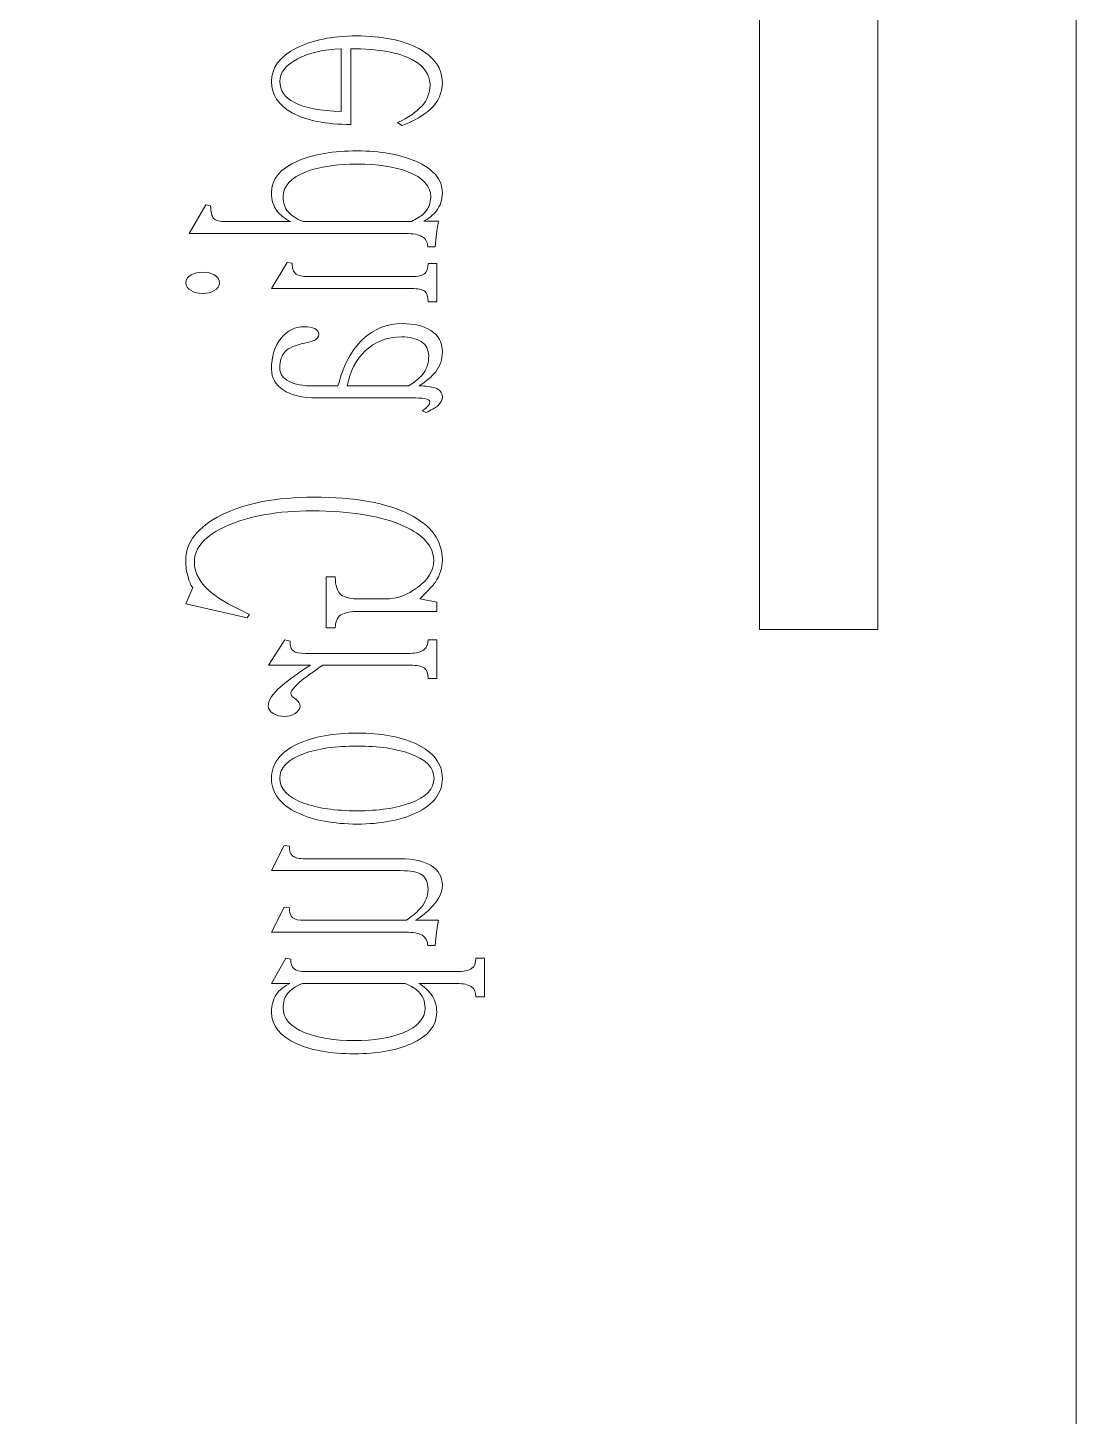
# Model space of a CAD drawing. Header units: millimetres. Extents: x -2181 to -135, y -809 to 517.
# Drawn here: x -858.83 to -832.28, y 428.78 to 463.95 of the extents above; entities that cross this region are included whole.
import ezdxf

# ---------------------------------------------------------------- set-up
doc = ezdxf.new("R2010")
doc.units = ezdxf.units.MM
doc.header["$MEASUREMENT"] = 0
doc.layers.add('layer 1', color=7, linetype='Continuous')

msp = doc.modelspace()

# ---------------------------------------------------------------- linework, layer by layer
at = {"layer": 'layer 1', "color": 250, "lineweight": 18}
for points in [[(-1077.7513, 517.3548), (-1077.7513, 517.3548), (-1077.7513, 397.4972), (-1077.7513, 397.4972), (-1077.7513, 397.4972), (-1077.7513, 397.4972), (-832.2763, 397.4972), (-832.2763, 397.4972), (-832.2763, 397.4972), (-832.2763, 397.4972), (-832.2763, 517.3548), (-832.2763, 517.3548), (-832.2763, 517.3548), (-832.2763, 517.3548), (-1077.7513, 517.3548), (-1077.7513, 517.3548)], [(-837.3013, 448.7129), (-837.3013, 448.7129), (-840.3013, 448.7129), (-840.3013, 448.7129), (-840.3013, 448.7129), (-840.3013, 448.7129), (-840.3013, 466.9096), (-840.3013, 466.9096), (-840.3013, 466.9096), (-840.3013, 466.9096), (-837.3013, 466.9096), (-837.3013, 466.9096), (-837.3013, 466.9096), (-837.3013, 466.9096), (-837.3013, 448.7129), (-837.3013, 448.7129)]]:
    msp.add_open_spline(points, degree=3, knots=[0, 0, 0, 0, 0.2, 0.2, 0.2, 0.2, 0.4, 0.4, 0.4, 0.4, 0.6, 0.6, 0.6, 0.6, 1, 1, 1, 1], dxfattribs=at)
at = {"layer": 'layer 1', "color": 175, "lineweight": 18}
for points, knots in [([(-850.6464, 461.5054), (-851.2806, 461.5054), (-851.7773, 461.6041), (-852.1365, 461.8015), (-852.1365, 461.8015), (-852.4845, 461.9957), (-852.6585, 462.259), (-852.6585, 462.5913), (-852.6585, 462.5913), (-852.6585, 462.9369), (-852.4508, 463.2183), (-852.0355, 463.4355), (-852.0355, 463.4355), (-851.6314, 463.6428), (-851.1234, 463.7464), (-850.5116, 463.7464), (-850.5116, 463.7464), (-849.8606, 463.7464), (-849.333, 463.6395), (-848.9289, 463.4256), (-848.9289, 463.4256), (-848.5304, 463.2084), (-848.3311, 462.9221), (-848.3311, 462.5667), (-848.3311, 462.5667), (-848.3311, 462.3034), (-848.4322, 462.078), (-848.6342, 461.8904), (-848.6342, 461.8904), (-848.797, 461.739), (-849.0383, 461.6008), (-849.3582, 461.4758)], [0, 0, 0, 0, 0.1111111, 0.1111111, 0.1111111, 0.1111111, 0.2222222, 0.2222222, 0.2222222, 0.2222222, 0.3333333, 0.3333333, 0.3333333, 0.3333333, 0.4444444, 0.4444444, 0.4444444, 0.4444444, 0.5555556, 0.5555556, 0.5555556, 0.5555556, 0.6666667, 0.6666667, 0.6666667, 0.6666667, 0.7777778, 0.7777778, 0.7777778, 0.7777778, 1, 1, 1, 1]), ([(-850.8905, 463.4207), (-851.3339, 463.4075), (-851.7071, 463.3203), (-852.0102, 463.159), (-852.0102, 463.159), (-852.3021, 463.0011), (-852.448, 462.8135), (-852.448, 462.5963), (-852.448, 462.5963), (-852.448, 462.3659), (-852.3245, 462.1866), (-852.0776, 462.0582), (-852.0776, 462.0582), (-851.8194, 461.9266), (-851.4237, 461.8526), (-850.8905, 461.8361)], [0, 0, 0, 0, 0.2, 0.2, 0.2, 0.2, 0.4, 0.4, 0.4, 0.4, 0.6, 0.6, 0.6, 0.6, 1, 1, 1, 1]), ([(-849.4677, 461.5498), (-849.1927, 461.6781), (-848.9878, 461.818), (-848.8531, 461.9694), (-848.8531, 461.9694), (-848.7128, 462.1241), (-848.6426, 462.3001), (-848.6426, 462.4976), (-848.6426, 462.4976), (-848.6426, 462.7674), (-848.7914, 462.983), (-849.0888, 463.1442), (-849.0888, 463.1442), (-849.4312, 463.3285), (-849.9504, 463.4207), (-850.6464, 463.4207)], [0, 0, 0, 0, 0.2, 0.2, 0.2, 0.2, 0.4, 0.4, 0.4, 0.4, 0.6, 0.6, 0.6, 0.6, 1, 1, 1, 1]), ([(-852.1786, 459.0422), (-852.3302, 459.1277), (-852.4424, 459.2166), (-852.5154, 459.3087), (-852.5154, 459.3087), (-852.6108, 459.4338), (-852.6585, 459.5885), (-852.6585, 459.7728), (-852.6585, 459.7728), (-852.6585, 460.1216), (-852.434, 460.3914), (-851.985, 460.5823), (-851.985, 460.5823), (-851.5921, 460.7501), (-851.0926, 460.8341), (-850.4864, 460.8341), (-850.4864, 460.8341), (-849.9027, 460.8341), (-849.4088, 460.7468), (-849.0047, 460.5724), (-849.0047, 460.5724), (-848.5556, 460.3783), (-848.3311, 460.1117), (-848.3311, 459.7728), (-848.3311, 459.7728), (-848.3311, 459.5983), (-848.3816, 459.4453), (-848.4827, 459.3137), (-848.4827, 459.3137), (-848.5669, 459.2084), (-848.6735, 459.1211), (-848.8026, 459.0521)], [0, 0, 0, 0, 0.1111111, 0.1111111, 0.1111111, 0.1111111, 0.2222222, 0.2222222, 0.2222222, 0.2222222, 0.3333333, 0.3333333, 0.3333333, 0.3333333, 0.4444444, 0.4444444, 0.4444444, 0.4444444, 0.5555556, 0.5555556, 0.5555556, 0.5555556, 0.6666667, 0.6666667, 0.6666667, 0.6666667, 0.7777778, 0.7777778, 0.7777778, 0.7777778, 1, 1, 1, 1]), ([(-849.072, 459.0718), (-848.9373, 459.1376), (-848.8419, 459.2018), (-848.7858, 459.2643), (-848.7858, 459.2643), (-848.6791, 459.3729), (-848.6258, 459.5078), (-848.6258, 459.6691), (-848.6258, 459.6691), (-848.6258, 459.9455), (-848.8194, 460.1578), (-849.2067, 460.3059), (-849.2067, 460.3059), (-849.5378, 460.4342), (-849.9644, 460.4984), (-850.4864, 460.4984), (-850.4864, 460.4984), (-851.0084, 460.4984), (-851.4405, 460.4342), (-851.7829, 460.3059), (-851.7829, 460.3059), (-852.1702, 460.1578), (-852.3638, 459.9455), (-852.3638, 459.6691), (-852.3638, 459.6691), (-852.3638, 459.5144), (-852.3218, 459.3877), (-852.2375, 459.289), (-852.2375, 459.289), (-852.159, 459.2001), (-852.0327, 459.1179), (-851.8587, 459.0422)], [0, 0, 0, 0, 0.1111111, 0.1111111, 0.1111111, 0.1111111, 0.2222222, 0.2222222, 0.2222222, 0.2222222, 0.3333333, 0.3333333, 0.3333333, 0.3333333, 0.4444444, 0.4444444, 0.4444444, 0.4444444, 0.5555556, 0.5555556, 0.5555556, 0.5555556, 0.6666667, 0.6666667, 0.6666667, 0.6666667, 0.7777778, 0.7777778, 0.7777778, 0.7777778, 1, 1, 1, 1]), ([(-849.2572, 458.7411), (-849.2572, 458.7411), (-854.7464, 458.7411), (-854.7464, 458.7411), (-854.7464, 458.7411), (-854.7464, 458.7411), (-854.3255, 459.4667), (-854.3255, 459.4667), (-854.3255, 459.4667), (-854.3255, 459.4667), (-854.1992, 459.442), (-854.1992, 459.442)], [0, 0, 0, 0, 0.25, 0.25, 0.25, 0.25, 0.5, 0.5, 0.5, 0.5, 1, 1, 1, 1]), ([(-854.1992, 459.442), (-854.1992, 459.2873), (-854.1739, 459.182), (-854.1234, 459.1261), (-854.1234, 459.1261), (-854.0673, 459.0702), (-853.9663, 459.0422), (-853.8203, 459.0422)], [0, 0, 0, 0, 0.3333333, 0.3333333, 0.3333333, 0.3333333, 1, 1, 1, 1]), ([(-851.8587, 459.0422), (-851.8587, 459.0422), (-849.1141, 459.0422), (-849.1141, 459.0422), (-849.1141, 459.0422), (-849.1141, 459.0422), (-849.072, 459.0718), (-849.072, 459.0718)], [0, 0, 0, 0, 0.3333333, 0.3333333, 0.3333333, 0.3333333, 1, 1, 1, 1]), ([(-848.4322, 459.0521), (-848.4546, 458.9171), (-848.4715, 458.8102), (-848.4827, 458.7312), (-848.4827, 458.7312), (-848.4939, 458.6424), (-848.5051, 458.5337), (-848.5163, 458.4054)], [0, 0, 0, 0, 0.3333333, 0.3333333, 0.3333333, 0.3333333, 1, 1, 1, 1]), ([(-848.7016, 458.4054), (-848.7016, 458.5239), (-848.7493, 458.6094), (-848.8447, 458.6621), (-848.8447, 458.6621), (-848.9345, 458.7147), (-849.072, 458.7411), (-849.2572, 458.7411)], [0, 0, 0, 0, 0.3333333, 0.3333333, 0.3333333, 0.3333333, 1, 1, 1, 1]), ([(-852.1365, 457.9907), (-852.1365, 457.9907), (-852.2628, 458.0056), (-852.2628, 458.0056), (-852.2628, 458.0056), (-852.2628, 458.0056), (-852.6585, 457.349), (-852.6585, 457.349), (-852.6585, 457.349), (-852.6585, 457.349), (-849.1141, 457.349), (-849.1141, 457.349)], [0, 0, 0, 0, 0.25, 0.25, 0.25, 0.25, 0.5, 0.5, 0.5, 0.5, 1, 1, 1, 1]), ([(-851.7493, 457.6502), (-851.8783, 457.6502), (-851.9738, 457.6715), (-852.0355, 457.7143), (-852.0355, 457.7143), (-852.1029, 457.767), (-852.1365, 457.8591), (-852.1365, 457.9907)], [0, 0, 0, 0, 0.3333333, 0.3333333, 0.3333333, 0.3333333, 1, 1, 1, 1]), ([(-848.6931, 457.9858), (-848.6931, 457.8641), (-848.7212, 457.7785), (-848.7773, 457.7291), (-848.7773, 457.7291), (-848.8334, 457.6765), (-848.9457, 457.6502), (-849.1141, 457.6502)], [0, 0, 0, 0, 0.3333333, 0.3333333, 0.3333333, 0.3333333, 1, 1, 1, 1]), ([(-848.6931, 457.0084), (-848.6931, 457.0084), (-848.4742, 457.0084), (-848.4742, 457.0084), (-848.4742, 457.0084), (-848.4742, 457.0084), (-848.4742, 457.9858), (-848.4742, 457.9858)], [0, 0, 0, 0, 0.3333333, 0.3333333, 0.3333333, 0.3333333, 1, 1, 1, 1]), ([(-854.8306, 457.4922), (-854.8306, 457.5811), (-854.7857, 457.6485), (-854.6959, 457.6946), (-854.6959, 457.6946), (-854.6173, 457.7374), (-854.5163, 457.7588), (-854.3928, 457.7588), (-854.3928, 457.7588), (-854.2806, 457.7588), (-854.1852, 457.7374), (-854.1066, 457.6946), (-854.1066, 457.6946), (-854.0168, 457.6485), (-853.9719, 457.5811), (-853.9719, 457.4922), (-853.9719, 457.4922), (-853.9719, 457.4099), (-854.0168, 457.3441), (-854.1066, 457.2947), (-854.1066, 457.2947), (-854.1852, 457.2487), (-854.2806, 457.2256), (-854.3928, 457.2256), (-854.3928, 457.2256), (-854.5163, 457.2256), (-854.6173, 457.2487), (-854.6959, 457.2947), (-854.6959, 457.2947), (-854.7857, 457.3441), (-854.8306, 457.4099), (-854.8306, 457.4922)], [0, 0, 0, 0, 0.1111111, 0.1111111, 0.1111111, 0.1111111, 0.2222222, 0.2222222, 0.2222222, 0.2222222, 0.3333333, 0.3333333, 0.3333333, 0.3333333, 0.4444444, 0.4444444, 0.4444444, 0.4444444, 0.5555556, 0.5555556, 0.5555556, 0.5555556, 0.6666667, 0.6666667, 0.6666667, 0.6666667, 0.7777778, 0.7777778, 0.7777778, 0.7777778, 1, 1, 1, 1]), ([(-849.1141, 457.349), (-848.9457, 457.349), (-848.8334, 457.326), (-848.7773, 457.2799), (-848.7773, 457.2799), (-848.7212, 457.2339), (-848.6931, 457.1434), (-848.6931, 457.0084)], [0, 0, 0, 0, 0.3333333, 0.3333333, 0.3333333, 0.3333333, 1, 1, 1, 1]), ([(-851.5051, 454.5798), (-851.8755, 454.5798), (-852.1618, 454.6472), (-852.3638, 454.7822), (-852.3638, 454.7822), (-852.5603, 454.9105), (-852.6585, 455.0849), (-852.6585, 455.3054), (-852.6585, 455.3054), (-852.6585, 455.6279), (-852.5771, 455.8912), (-852.4144, 456.0952), (-852.4144, 456.0952), (-852.2516, 456.2861), (-852.0579, 456.3815), (-851.8334, 456.3815), (-851.8334, 456.3815), (-851.7156, 456.3815), (-851.6258, 456.3651), (-851.564, 456.3322), (-851.564, 456.3322), (-851.4967, 456.2993), (-851.463, 456.2499), (-851.463, 456.1841), (-851.463, 456.1841), (-851.463, 456.1249), (-851.5023, 456.0755), (-851.5809, 456.036), (-851.5809, 456.036), (-851.637, 456.0097), (-851.7184, 455.985), (-851.825, 455.9619), (-851.825, 455.9619), (-852.0552, 455.9159), (-852.2151, 455.8484), (-852.3049, 455.7596), (-852.3049, 455.7596), (-852.4003, 455.6641), (-852.448, 455.521), (-852.448, 455.3301), (-852.448, 455.3301), (-852.448, 455.1853), (-852.3694, 455.0734), (-852.2123, 454.9945), (-852.2123, 454.9945), (-852.0664, 454.9187), (-851.8587, 454.8809), (-851.5893, 454.8809)], [0, 0, 0, 0, 0.0769231, 0.0769231, 0.0769231, 0.0769231, 0.1538462, 0.1538462, 0.1538462, 0.1538462, 0.2307692, 0.2307692, 0.2307692, 0.2307692, 0.3076923, 0.3076923, 0.3076923, 0.3076923, 0.3846154, 0.3846154, 0.3846154, 0.3846154, 0.4615385, 0.4615385, 0.4615385, 0.4615385, 0.5384615, 0.5384615, 0.5384615, 0.5384615, 0.6153846, 0.6153846, 0.6153846, 0.6153846, 0.6923077, 0.6923077, 0.6923077, 0.6923077, 0.7692308, 0.7692308, 0.7692308, 0.7692308, 0.8461538, 0.8461538, 0.8461538, 0.8461538, 1, 1, 1, 1]), ([(-850.9747, 454.8809), (-850.84, 455.4009), (-850.6295, 455.7958), (-850.3433, 456.0656), (-850.3433, 456.0656), (-850.0682, 456.3289), (-849.7343, 456.4605), (-849.3414, 456.4605), (-849.3414, 456.4605), (-849.044, 456.4605), (-848.8054, 456.4029), (-848.6258, 456.2877), (-848.6258, 456.2877), (-848.4293, 456.1627), (-848.3311, 455.9817), (-848.3311, 455.7447), (-848.3311, 455.7447), (-848.3311, 455.5572), (-848.3873, 455.3894), (-848.4995, 455.2413), (-848.4995, 455.2413), (-848.5949, 455.1228), (-848.7352, 455.0027), (-848.9205, 454.8809), (-848.9205, 454.8809), (-848.7465, 454.8809), (-848.6118, 454.8645), (-848.5163, 454.8315), (-848.5163, 454.8315), (-848.3929, 454.7887), (-848.3311, 454.7147), (-848.3311, 454.6094), (-848.3311, 454.6094), (-848.3311, 454.5206), (-848.3732, 454.4416), (-848.4574, 454.3725), (-848.4574, 454.3725), (-848.5135, 454.3231), (-848.6118, 454.2672), (-848.7521, 454.2046)], [0, 0, 0, 0, 0.0909091, 0.0909091, 0.0909091, 0.0909091, 0.1818182, 0.1818182, 0.1818182, 0.1818182, 0.2727273, 0.2727273, 0.2727273, 0.2727273, 0.3636364, 0.3636364, 0.3636364, 0.3636364, 0.4545455, 0.4545455, 0.4545455, 0.4545455, 0.5454545, 0.5454545, 0.5454545, 0.5454545, 0.6363636, 0.6363636, 0.6363636, 0.6363636, 0.7272727, 0.7272727, 0.7272727, 0.7272727, 0.8181818, 0.8181818, 0.8181818, 0.8181818, 1, 1, 1, 1]), ([(-849.1815, 454.8809), (-849.0018, 454.9961), (-848.8756, 455.1063), (-848.8026, 455.2116), (-848.8026, 455.2116), (-848.7184, 455.3268), (-848.6763, 455.4716), (-848.6763, 455.646), (-848.6763, 455.646), (-848.6763, 455.8007), (-848.7408, 455.9208), (-848.87, 456.0064), (-848.87, 456.0064), (-848.9934, 456.0853), (-849.1562, 456.1249), (-849.3582, 456.1249), (-849.3582, 456.1249), (-849.7287, 456.1249), (-850.0402, 456.0031), (-850.2927, 455.7596), (-850.2927, 455.7596), (-850.5285, 455.5325), (-850.6772, 455.2396), (-850.739, 454.8809)], [0, 0, 0, 0, 0.1428571, 0.1428571, 0.1428571, 0.1428571, 0.2857143, 0.2857143, 0.2857143, 0.2857143, 0.4285714, 0.4285714, 0.4285714, 0.4285714, 0.5714286, 0.5714286, 0.5714286, 0.5714286, 0.7142857, 0.7142857, 0.7142857, 0.7142857, 1, 1, 1, 1]), ([(-848.8447, 454.2491), (-848.7717, 454.2951), (-848.7184, 454.3396), (-848.6847, 454.3823), (-848.6847, 454.3823), (-848.6623, 454.4119), (-848.6511, 454.4449), (-848.6511, 454.4811), (-848.6511, 454.4811), (-848.6511, 454.5206), (-848.696, 454.5469), (-848.7858, 454.56), (-848.7858, 454.56), (-848.8644, 454.5732), (-848.9738, 454.5798), (-849.1141, 454.5798)], [0, 0, 0, 0, 0.2, 0.2, 0.2, 0.2, 0.4, 0.4, 0.4, 0.4, 0.6, 0.6, 0.6, 0.6, 1, 1, 1, 1]), ([(-854.6538, 449.7719), (-854.7043, 449.8443), (-854.7436, 449.9348), (-854.7717, 450.0434), (-854.7717, 450.0434), (-854.811, 450.175), (-854.8306, 450.3099), (-854.8306, 450.4481), (-854.8306, 450.4481), (-854.8306, 450.9253), (-854.5275, 451.3136), (-853.9214, 451.6131), (-853.9214, 451.6131), (-853.3152, 451.9126), (-852.5378, 452.0623), (-851.5893, 452.0623), (-851.5893, 452.0623), (-850.5453, 452.0623), (-849.7371, 451.9175), (-849.1646, 451.6279), (-849.1646, 451.6279), (-848.6089, 451.3482), (-848.3311, 450.9615), (-848.3311, 450.4679), (-848.3311, 450.4679), (-848.3311, 450.2737), (-848.3901, 450.0894), (-848.5079, 449.915), (-848.5079, 449.915), (-848.5753, 449.8163), (-848.6903, 449.6913), (-848.8531, 449.5399)], [0, 0, 0, 0, 0.1111111, 0.1111111, 0.1111111, 0.1111111, 0.2222222, 0.2222222, 0.2222222, 0.2222222, 0.3333333, 0.3333333, 0.3333333, 0.3333333, 0.4444444, 0.4444444, 0.4444444, 0.4444444, 0.5555556, 0.5555556, 0.5555556, 0.5555556, 0.6666667, 0.6666667, 0.6666667, 0.6666667, 0.7777778, 0.7777778, 0.7777778, 0.7777778, 1, 1, 1, 1]), ([(-849.7708, 449.4855), (-849.4901, 449.4855), (-849.2207, 449.581), (-848.9626, 449.7719), (-848.9626, 449.7719), (-848.6875, 449.9759), (-848.55, 450.2079), (-848.55, 450.4679), (-848.55, 450.4679), (-848.55, 450.8134), (-848.8026, 451.1014), (-849.3077, 451.3317), (-849.3077, 451.3317), (-849.869, 451.5884), (-850.6436, 451.7168), (-851.6314, 451.7168), (-851.6314, 451.7168), (-852.4901, 451.7168), (-853.203, 451.5934), (-853.7698, 451.3465), (-853.7698, 451.3465), (-854.3311, 451.0997), (-854.6117, 450.792), (-854.6117, 450.4234), (-854.6117, 450.4234), (-854.6117, 450.1338), (-854.4546, 449.864), (-854.1402, 449.6139), (-854.1402, 449.6139), (-853.9382, 449.4559), (-853.6295, 449.2832), (-853.2142, 449.0956)], [0, 0, 0, 0, 0.1111111, 0.1111111, 0.1111111, 0.1111111, 0.2222222, 0.2222222, 0.2222222, 0.2222222, 0.3333333, 0.3333333, 0.3333333, 0.3333333, 0.4444444, 0.4444444, 0.4444444, 0.4444444, 0.5555556, 0.5555556, 0.5555556, 0.5555556, 0.6666667, 0.6666667, 0.6666667, 0.6666667, 0.7777778, 0.7777778, 0.7777778, 0.7777778, 1, 1, 1, 1]), ([(-851.2778, 448.7501), (-851.2778, 448.7501), (-851.2778, 450.0434), (-851.2778, 450.0434), (-851.2778, 450.0434), (-851.2778, 450.0434), (-851.042, 450.0434), (-851.042, 450.0434)], [0, 0, 0, 0, 0.3333333, 0.3333333, 0.3333333, 0.3333333, 1, 1, 1, 1]), ([(-851.042, 450.0434), (-851.042, 449.8262), (-850.9944, 449.6764), (-850.8989, 449.5942), (-850.8989, 449.5942), (-850.8091, 449.5218), (-850.652, 449.4855), (-850.4275, 449.4855)], [0, 0, 0, 0, 0.3333333, 0.3333333, 0.3333333, 0.3333333, 1, 1, 1, 1]), ([(-853.2142, 449.0956), (-853.2142, 449.0956), (-853.2731, 449.0117), (-853.2731, 449.0117), (-853.2731, 449.0117), (-853.2731, 449.0117), (-854.8306, 449.3621), (-854.8306, 449.3621), (-854.8306, 449.3621), (-854.8306, 449.3621), (-854.6538, 449.7719), (-854.6538, 449.7719)], [0, 0, 0, 0, 0.25, 0.25, 0.25, 0.25, 0.5, 0.5, 0.5, 0.5, 1, 1, 1, 1]), ([(-848.8531, 449.5399), (-848.8531, 449.5399), (-848.9036, 449.4855), (-848.9036, 449.4855), (-848.9036, 449.4855), (-848.9036, 449.4855), (-848.4742, 449.4017), (-848.4742, 449.4017), (-848.4742, 449.4017), (-848.4742, 449.4017), (-848.4742, 449.1696), (-848.4742, 449.1696), (-848.4742, 449.1696), (-848.4742, 449.1696), (-850.4275, 449.1696), (-850.4275, 449.1696)], [0, 0, 0, 0, 0.2, 0.2, 0.2, 0.2, 0.4, 0.4, 0.4, 0.4, 0.6, 0.6, 0.6, 0.6, 1, 1, 1, 1]), ([(-850.4275, 449.1696), (-850.6464, 449.1696), (-850.8035, 449.14), (-850.8989, 449.0808), (-850.8989, 449.0808), (-850.9944, 449.0183), (-851.042, 448.908), (-851.042, 448.7501)], [0, 0, 0, 0, 0.3333333, 0.3333333, 0.3333333, 0.3333333, 1, 1, 1, 1]), ([(-851.7829, 447.7381), (-851.7829, 447.7381), (-851.6735, 447.8072), (-851.6735, 447.8072), (-851.6735, 447.8072), (-851.6735, 447.8072), (-852.7343, 447.8072), (-852.7343, 447.8072), (-852.7343, 447.8072), (-852.7343, 447.8072), (-852.3218, 448.4489), (-852.3218, 448.4489), (-852.3218, 448.4489), (-852.3218, 448.4489), (-852.187, 448.4193), (-852.187, 448.4193)], [0, 0, 0, 0, 0.2, 0.2, 0.2, 0.2, 0.4, 0.4, 0.4, 0.4, 0.6, 0.6, 0.6, 0.6, 1, 1, 1, 1]), ([(-852.187, 448.4193), (-852.187, 448.2943), (-852.159, 448.2104), (-852.1029, 448.1676), (-852.1029, 448.1676), (-852.0523, 448.1281), (-851.9485, 448.1083), (-851.7913, 448.1083)], [0, 0, 0, 0, 0.3333333, 0.3333333, 0.3333333, 0.3333333, 1, 1, 1, 1]), ([(-849.1478, 448.1083), (-848.985, 448.1083), (-848.8671, 448.1396), (-848.7942, 448.2021), (-848.7942, 448.2021), (-848.7268, 448.2581), (-848.6931, 448.3404), (-848.6931, 448.4489)], [0, 0, 0, 0, 0.3333333, 0.3333333, 0.3333333, 0.3333333, 1, 1, 1, 1]), ([(-848.4742, 448.4489), (-848.4742, 448.4489), (-848.4742, 447.4716), (-848.4742, 447.4716), (-848.4742, 447.4716), (-848.4742, 447.4716), (-848.6931, 447.4716), (-848.6931, 447.4716)], [0, 0, 0, 0, 0.3333333, 0.3333333, 0.3333333, 0.3333333, 1, 1, 1, 1]), ([(-851.362, 447.8072), (-851.5977, 447.646), (-851.7633, 447.5275), (-851.8587, 447.4518), (-851.8587, 447.4518), (-851.9709, 447.3597), (-852.0608, 447.2725), (-852.1281, 447.1902), (-852.1281, 447.1902), (-852.173, 447.1408), (-852.1842, 447.0964), (-852.1618, 447.0569), (-852.1618, 447.0569), (-852.1562, 447.0339), (-852.1253, 447.0042), (-852.0692, 446.9681), (-852.0692, 446.9681), (-852.0299, 446.9352), (-852.0018, 446.9088), (-851.985, 446.8891), (-851.985, 446.8891), (-851.9513, 446.8529), (-851.9345, 446.8134), (-851.9345, 446.7706), (-851.9345, 446.7706), (-851.9345, 446.7015), (-851.9766, 446.6406), (-852.0608, 446.588), (-852.0608, 446.588), (-852.1449, 446.5353), (-852.2348, 446.509), (-852.3302, 446.509), (-852.3302, 446.509), (-852.4368, 446.509), (-852.5322, 446.5353), (-852.6164, 446.588), (-852.6164, 446.588), (-852.7006, 446.6406), (-852.7427, 446.7015), (-852.7427, 446.7706), (-852.7427, 446.7706), (-852.7427, 446.9088), (-852.6389, 447.0717), (-852.4312, 447.2593), (-852.4312, 447.2593), (-852.3077, 447.3712), (-852.0916, 447.5308), (-851.7829, 447.7381)], [0, 0, 0, 0, 0.0769231, 0.0769231, 0.0769231, 0.0769231, 0.1538462, 0.1538462, 0.1538462, 0.1538462, 0.2307692, 0.2307692, 0.2307692, 0.2307692, 0.3076923, 0.3076923, 0.3076923, 0.3076923, 0.3846154, 0.3846154, 0.3846154, 0.3846154, 0.4615385, 0.4615385, 0.4615385, 0.4615385, 0.5384615, 0.5384615, 0.5384615, 0.5384615, 0.6153846, 0.6153846, 0.6153846, 0.6153846, 0.6923077, 0.6923077, 0.6923077, 0.6923077, 0.7692308, 0.7692308, 0.7692308, 0.7692308, 0.8461538, 0.8461538, 0.8461538, 0.8461538, 1, 1, 1, 1]), ([(-848.6931, 447.4716), (-848.6931, 447.6032), (-848.7268, 447.6921), (-848.7942, 447.7381), (-848.7942, 447.7381), (-848.8615, 447.7842), (-848.9794, 447.8072), (-849.1478, 447.8072)], [0, 0, 0, 0, 0.3333333, 0.3333333, 0.3333333, 0.3333333, 1, 1, 1, 1]), ([(-852.6585, 444.9393), (-852.6585, 445.3144), (-852.4368, 445.6057), (-851.9934, 445.813), (-851.9934, 445.813), (-851.5949, 445.9973), (-851.0926, 446.0894), (-850.4864, 446.0894), (-850.4864, 446.0894), (-849.8915, 446.0894), (-849.3947, 445.9973), (-848.9962, 445.813), (-848.9962, 445.813), (-848.5528, 445.6057), (-848.3311, 445.3144), (-848.3311, 444.9393), (-848.3311, 444.9393), (-848.3311, 444.5674), (-848.5528, 444.2761), (-848.9962, 444.0655), (-848.9962, 444.0655), (-849.3947, 443.878), (-849.8915, 443.7842), (-850.4864, 443.7842), (-850.4864, 443.7842), (-851.0926, 443.7842), (-851.5949, 443.878), (-851.9934, 444.0655), (-851.9934, 444.0655), (-852.4368, 444.2761), (-852.6585, 444.5674), (-852.6585, 444.9393)], [0, 0, 0, 0, 0.1111111, 0.1111111, 0.1111111, 0.1111111, 0.2222222, 0.2222222, 0.2222222, 0.2222222, 0.3333333, 0.3333333, 0.3333333, 0.3333333, 0.4444444, 0.4444444, 0.4444444, 0.4444444, 0.5555556, 0.5555556, 0.5555556, 0.5555556, 0.6666667, 0.6666667, 0.6666667, 0.6666667, 0.7777778, 0.7777778, 0.7777778, 0.7777778, 1, 1, 1, 1]), ([(-852.448, 444.9393), (-852.448, 444.6727), (-852.2488, 444.4654), (-851.8503, 444.3173), (-851.8503, 444.3173), (-851.4911, 444.1857), (-851.0364, 444.1198), (-850.4864, 444.1198), (-850.4864, 444.1198), (-849.9476, 444.1198), (-849.5014, 444.1857), (-849.1478, 444.3173), (-849.1478, 444.3173), (-848.7437, 444.4654), (-848.5416, 444.6727), (-848.5416, 444.9393), (-848.5416, 444.9393), (-848.5416, 445.2091), (-848.7437, 445.4181), (-849.1478, 445.5662), (-849.1478, 445.5662), (-849.5014, 445.6945), (-849.9476, 445.7587), (-850.4864, 445.7587), (-850.4864, 445.7587), (-851.0364, 445.7587), (-851.4911, 445.6945), (-851.8503, 445.5662), (-851.8503, 445.5662), (-852.2488, 445.4181), (-852.448, 445.2091), (-852.448, 444.9393)], [0, 0, 0, 0, 0.1111111, 0.1111111, 0.1111111, 0.1111111, 0.2222222, 0.2222222, 0.2222222, 0.2222222, 0.3333333, 0.3333333, 0.3333333, 0.3333333, 0.4444444, 0.4444444, 0.4444444, 0.4444444, 0.5555556, 0.5555556, 0.5555556, 0.5555556, 0.6666667, 0.6666667, 0.6666667, 0.6666667, 0.7777778, 0.7777778, 0.7777778, 0.7777778, 1, 1, 1, 1]), ([(-849.3919, 442.6044), (-849.3919, 442.6044), (-852.6585, 442.6044), (-852.6585, 442.6044), (-852.6585, 442.6044), (-852.6585, 442.6044), (-852.3386, 443.2412), (-852.3386, 443.2412)], [0, 0, 0, 0, 0.3333333, 0.3333333, 0.3333333, 0.3333333, 1, 1, 1, 1]), ([(-852.2039, 443.2214), (-852.2039, 443.103), (-852.1758, 443.0207), (-852.1197, 442.9746), (-852.1197, 442.9746), (-852.0579, 442.9285), (-851.9513, 442.9055), (-851.7998, 442.9055)], [0, 0, 0, 0, 0.3333333, 0.3333333, 0.3333333, 0.3333333, 1, 1, 1, 1]), ([(-849.3919, 442.9055), (-849.0552, 442.9055), (-848.7942, 442.8463), (-848.6089, 442.7278), (-848.6089, 442.7278), (-848.4237, 442.6093), (-848.3311, 442.4448), (-848.3311, 442.2342), (-848.3311, 442.2342), (-848.3311, 442.0598), (-848.4153, 441.8821), (-848.5837, 441.7011), (-848.5837, 441.7011), (-848.7016, 441.5694), (-848.8447, 441.451), (-849.0131, 441.3457)], [0, 0, 0, 0, 0.2, 0.2, 0.2, 0.2, 0.4, 0.4, 0.4, 0.4, 0.6, 0.6, 0.6, 0.6, 1, 1, 1, 1]), ([(-849.2404, 441.3457), (-849.0776, 441.4608), (-848.9541, 441.5694), (-848.87, 441.6714), (-848.87, 441.6714), (-848.7521, 441.8129), (-848.6931, 441.966), (-848.6931, 442.1305), (-848.6931, 442.1305), (-848.6931, 442.3082), (-848.7465, 442.4316), (-848.8531, 442.5008), (-848.8531, 442.5008), (-848.9597, 442.5699), (-849.1393, 442.6044), (-849.3919, 442.6044)], [0, 0, 0, 0, 0.2, 0.2, 0.2, 0.2, 0.4, 0.4, 0.4, 0.4, 0.6, 0.6, 0.6, 0.6, 1, 1, 1, 1]), ([(-849.2572, 441.0445), (-849.2572, 441.0445), (-852.6585, 441.0445), (-852.6585, 441.0445), (-852.6585, 441.0445), (-852.6585, 441.0445), (-852.3386, 441.6813), (-852.3386, 441.6813), (-852.3386, 441.6813), (-852.3386, 441.6813), (-852.2039, 441.6616), (-852.2039, 441.6616)], [0, 0, 0, 0, 0.25, 0.25, 0.25, 0.25, 0.5, 0.5, 0.5, 0.5, 1, 1, 1, 1]), ([(-852.2039, 441.6616), (-852.2039, 441.5431), (-852.1758, 441.4592), (-852.1197, 441.4098), (-852.1197, 441.4098), (-852.0636, 441.367), (-851.9653, 441.3457), (-851.825, 441.3457)], [0, 0, 0, 0, 0.3333333, 0.3333333, 0.3333333, 0.3333333, 1, 1, 1, 1]), ([(-848.7016, 440.704), (-848.7016, 440.8224), (-848.7493, 440.9096), (-848.8447, 440.9656), (-848.8447, 440.9656), (-848.9345, 441.0182), (-849.072, 441.0445), (-849.2572, 441.0445)], [0, 0, 0, 0, 0.3333333, 0.3333333, 0.3333333, 0.3333333, 1, 1, 1, 1]), ([(-848.4322, 441.3457), (-848.4546, 441.2173), (-848.4715, 441.1136), (-848.4827, 441.0347), (-848.4827, 441.0347), (-848.4939, 440.9458), (-848.5051, 440.8356), (-848.5163, 440.704)], [0, 0, 0, 0, 0.3333333, 0.3333333, 0.3333333, 0.3333333, 1, 1, 1, 1]), ([(-852.1955, 439.7463), (-852.1955, 439.7463), (-852.6585, 439.7463), (-852.6585, 439.7463), (-852.6585, 439.7463), (-852.6585, 439.7463), (-852.2965, 440.388), (-852.2965, 440.388), (-852.2965, 440.388), (-852.2965, 440.388), (-852.1702, 440.3633), (-852.1702, 440.3633)], [0, 0, 0, 0, 0.25, 0.25, 0.25, 0.25, 0.5, 0.5, 0.5, 0.5, 1, 1, 1, 1]), ([(-852.1702, 440.3633), (-852.1702, 440.2482), (-852.1422, 440.1659), (-852.086, 440.1165), (-852.086, 440.1165), (-852.0299, 440.0704), (-851.9316, 440.0474), (-851.7913, 440.0474)], [0, 0, 0, 0, 0.3333333, 0.3333333, 0.3333333, 0.3333333, 1, 1, 1, 1]), ([(-847.9691, 440.0474), (-847.7895, 440.0474), (-847.6632, 440.0738), (-847.5903, 440.1264), (-847.5903, 440.1264), (-847.5173, 440.1758), (-847.4808, 440.263), (-847.4808, 440.388)], [0, 0, 0, 0, 0.3333333, 0.3333333, 0.3333333, 0.3333333, 1, 1, 1, 1]), ([(-847.2619, 440.388), (-847.2619, 440.388), (-847.2619, 439.4106), (-847.2619, 439.4106), (-847.2619, 439.4106), (-847.2619, 439.4106), (-847.4808, 439.4106), (-847.4808, 439.4106)], [0, 0, 0, 0, 0.3333333, 0.3333333, 0.3333333, 0.3333333, 1, 1, 1, 1]), ([(-848.9289, 439.7463), (-848.7942, 439.6673), (-848.6903, 439.5768), (-848.6174, 439.4748), (-848.6174, 439.4748), (-848.5219, 439.3497), (-848.4742, 439.1984), (-848.4742, 439.0207), (-848.4742, 439.0207), (-848.4742, 438.6751), (-848.6903, 438.4086), (-849.1225, 438.221), (-849.1225, 438.221), (-849.4986, 438.0499), (-849.9785, 437.9643), (-850.5622, 437.9643), (-850.5622, 437.9643), (-851.1515, 437.9643), (-851.637, 438.0499), (-852.0186, 438.221), (-852.0186, 438.221), (-852.4452, 438.4086), (-852.6585, 438.6751), (-852.6585, 439.0207), (-852.6585, 439.0207), (-852.6585, 439.1984), (-852.6164, 439.3497), (-852.5322, 439.4748), (-852.5322, 439.4748), (-852.4593, 439.5735), (-852.347, 439.664), (-852.1955, 439.7463)], [0, 0, 0, 0, 0.1111111, 0.1111111, 0.1111111, 0.1111111, 0.2222222, 0.2222222, 0.2222222, 0.2222222, 0.3333333, 0.3333333, 0.3333333, 0.3333333, 0.4444444, 0.4444444, 0.4444444, 0.4444444, 0.5555556, 0.5555556, 0.5555556, 0.5555556, 0.6666667, 0.6666667, 0.6666667, 0.6666667, 0.7777778, 0.7777778, 0.7777778, 0.7777778, 1, 1, 1, 1]), ([(-851.8755, 439.7463), (-852.0495, 439.6706), (-852.1758, 439.585), (-852.2544, 439.4896), (-852.2544, 439.4896), (-852.3274, 439.3942), (-852.3638, 439.2741), (-852.3638, 439.1293), (-852.3638, 439.1293), (-852.3638, 438.8561), (-852.1786, 438.6455), (-851.8082, 438.4974), (-851.8082, 438.4974), (-851.4826, 438.3658), (-851.0673, 438.3), (-850.5622, 438.3), (-850.5622, 438.3), (-850.057, 438.3), (-849.6445, 438.3658), (-849.3246, 438.4974), (-849.3246, 438.4974), (-848.9541, 438.6455), (-848.7689, 438.8561), (-848.7689, 439.1293), (-848.7689, 439.1293), (-848.7689, 439.2971), (-848.8251, 439.4353), (-848.9373, 439.5439), (-848.9373, 439.5439), (-849.0047, 439.613), (-849.1169, 439.6805), (-849.2741, 439.7463)], [0, 0, 0, 0, 0.1111111, 0.1111111, 0.1111111, 0.1111111, 0.2222222, 0.2222222, 0.2222222, 0.2222222, 0.3333333, 0.3333333, 0.3333333, 0.3333333, 0.4444444, 0.4444444, 0.4444444, 0.4444444, 0.5555556, 0.5555556, 0.5555556, 0.5555556, 0.6666667, 0.6666667, 0.6666667, 0.6666667, 0.7777778, 0.7777778, 0.7777778, 0.7777778, 1, 1, 1, 1]), ([(-847.4808, 439.4106), (-847.4808, 439.5225), (-847.5173, 439.6064), (-847.5903, 439.6624), (-847.5903, 439.6624), (-847.6688, 439.7183), (-847.7951, 439.7463), (-847.9691, 439.7463)], [0, 0, 0, 0, 0.3333333, 0.3333333, 0.3333333, 0.3333333, 1, 1, 1, 1])]:
    msp.add_open_spline(points, degree=3, knots=knots, dxfattribs=at)
for points in [[(-850.8905, 461.8361), (-850.8905, 461.8361), (-850.8905, 463.4207), (-850.8905, 463.4207)], [(-850.6464, 463.4207), (-850.6464, 463.4207), (-850.6464, 461.5054), (-850.6464, 461.5054)], [(-849.3582, 461.4758), (-849.3582, 461.4758), (-849.4677, 461.5498), (-849.4677, 461.5498)], [(-853.8203, 459.0422), (-853.8203, 459.0422), (-852.1786, 459.0422), (-852.1786, 459.0422)], [(-848.8026, 459.0521), (-848.8026, 459.0521), (-848.4322, 459.0521), (-848.4322, 459.0521)], [(-848.5163, 458.4054), (-848.5163, 458.4054), (-848.7016, 458.4054), (-848.7016, 458.4054)], [(-848.4742, 457.9858), (-848.4742, 457.9858), (-848.6931, 457.9858), (-848.6931, 457.9858)], [(-849.1141, 457.6502), (-849.1141, 457.6502), (-851.7493, 457.6502), (-851.7493, 457.6502)], [(-851.5893, 454.8809), (-851.5893, 454.8809), (-850.9747, 454.8809), (-850.9747, 454.8809)], [(-850.739, 454.8809), (-850.739, 454.8809), (-849.1815, 454.8809), (-849.1815, 454.8809)], [(-849.1141, 454.5798), (-849.1141, 454.5798), (-851.5051, 454.5798), (-851.5051, 454.5798)], [(-848.7521, 454.2046), (-848.7521, 454.2046), (-848.8447, 454.2491), (-848.8447, 454.2491)], [(-850.4275, 449.4855), (-850.4275, 449.4855), (-849.7708, 449.4855), (-849.7708, 449.4855)], [(-851.042, 448.7501), (-851.042, 448.7501), (-851.2778, 448.7501), (-851.2778, 448.7501)], [(-848.6931, 448.4489), (-848.6931, 448.4489), (-848.4742, 448.4489), (-848.4742, 448.4489)], [(-851.7913, 448.1083), (-851.7913, 448.1083), (-849.1478, 448.1083), (-849.1478, 448.1083)], [(-849.1478, 447.8072), (-849.1478, 447.8072), (-851.362, 447.8072), (-851.362, 447.8072)], [(-852.3386, 443.2412), (-852.3386, 443.2412), (-852.2039, 443.2214), (-852.2039, 443.2214)], [(-851.7998, 442.9055), (-851.7998, 442.9055), (-849.3919, 442.9055), (-849.3919, 442.9055)], [(-851.825, 441.3457), (-851.825, 441.3457), (-849.2404, 441.3457), (-849.2404, 441.3457)], [(-849.0131, 441.3457), (-849.0131, 441.3457), (-848.4322, 441.3457), (-848.4322, 441.3457)], [(-848.5163, 440.704), (-848.5163, 440.704), (-848.7016, 440.704), (-848.7016, 440.704)], [(-847.4808, 440.388), (-847.4808, 440.388), (-847.2619, 440.388), (-847.2619, 440.388)], [(-851.7913, 440.0474), (-851.7913, 440.0474), (-847.9691, 440.0474), (-847.9691, 440.0474)], [(-849.2741, 439.7463), (-849.2741, 439.7463), (-851.8755, 439.7463), (-851.8755, 439.7463)], [(-847.9691, 439.7463), (-847.9691, 439.7463), (-848.9289, 439.7463), (-848.9289, 439.7463)]]:
    msp.add_open_spline(points, degree=3, dxfattribs=at)

doc.saveas('drawing.dxf')
